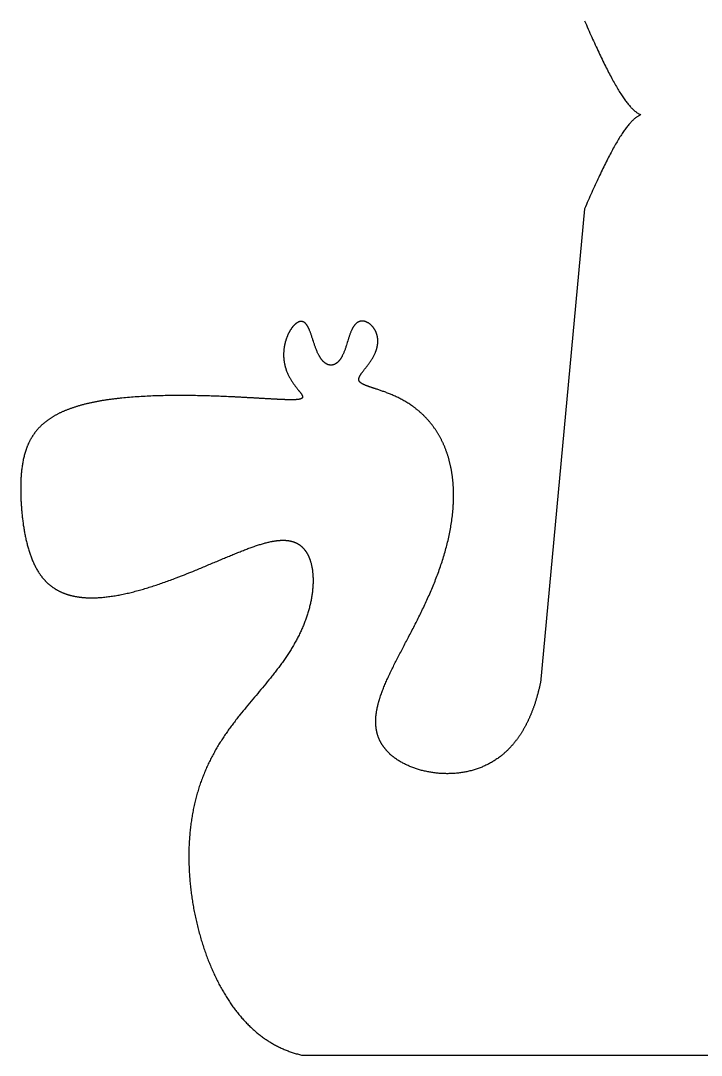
# Model space of a CAD drawing. Header units: millimetres. Extents: x 140 to 310, y 65 to 235.
# Drawn here: x 231.4 to 267.6, y 135.2 to 190.2 of the extents above; entities that cross this region are included whole.
import ezdxf

# ---------------------------------------------------------------- set-up
doc = ezdxf.new("R2010")
doc.units = ezdxf.units.MM
doc.header["$MEASUREMENT"] = 0
doc.layers.get('0').update_dxf_attribs({"lineweight": 0})

msp = doc.modelspace()

# ---------------------------------------------------------------- linework, layer by layer
at = {"color": 18, "lineweight": 25, "true_color": 0x000000}
for p, q in [((261.396, 180.215), (259.047, 155.024)), ((246.396, 135.215), (296.396, 135.215))]:
    msp.add_line(p, q, dxfattribs=at)
for points in [[(261.396, 190.215), (261.445, 190.103), (261.493, 189.992), (261.541, 189.881), (261.589, 189.772), (261.637, 189.663), (261.685, 189.556), (261.732, 189.45), (261.779, 189.344), (261.826, 189.24), (261.873, 189.137), (261.92, 189.034), (261.966, 188.933), (262.012, 188.833), (262.058, 188.734), (262.104, 188.636), (262.149, 188.539), (262.195, 188.443), (262.24, 188.348), (262.284, 188.255), (262.329, 188.162), (262.373, 188.071), (262.417, 187.981), (262.461, 187.892), (262.505, 187.804), (262.548, 187.718), (262.591, 187.633), (262.634, 187.549), (262.677, 187.466), (262.719, 187.385), (262.761, 187.305), (262.803, 187.226), (262.844, 187.149), (262.885, 187.073), (262.926, 186.998), (262.967, 186.925), (263.007, 186.853), (263.047, 186.783), (263.087, 186.714), (263.127, 186.647), (263.166, 186.581), (263.205, 186.517), (263.243, 186.454), (263.281, 186.393), (263.319, 186.333), (263.357, 186.275), (263.394, 186.219), (263.431, 186.164), (263.468, 186.11), (263.504, 186.059), (263.54, 186.008), (263.575, 185.96), (263.611, 185.912), (263.646, 185.867), (263.68, 185.823), (263.715, 185.78), (263.749, 185.739), (263.783, 185.7), (263.816, 185.662), (263.849, 185.626), (263.882, 185.591), (263.915, 185.557), (263.947, 185.525), (263.979, 185.495), (264.011, 185.466), (264.042, 185.438), (264.073, 185.412), (264.104, 185.387), (264.134, 185.364), (264.165, 185.342), (264.195, 185.321), (264.224, 185.302), (264.254, 185.284), (264.283, 185.268), (264.311, 185.252), (264.34, 185.239), (264.368, 185.226), (264.396, 185.215)], [(264.396, 185.215), (264.368, 185.204), (264.34, 185.192), (264.311, 185.178), (264.283, 185.163), (264.254, 185.147), (264.224, 185.129), (264.195, 185.11), (264.165, 185.089), (264.134, 185.067), (264.104, 185.044), (264.073, 185.019), (264.042, 184.993), (264.011, 184.965), (263.979, 184.936), (263.947, 184.905), (263.915, 184.874), (263.882, 184.84), (263.849, 184.805), (263.816, 184.769), (263.783, 184.731), (263.749, 184.691), (263.715, 184.65), (263.68, 184.608), (263.646, 184.564), (263.611, 184.518), (263.575, 184.471), (263.54, 184.422), (263.504, 184.372), (263.468, 184.32), (263.431, 184.267), (263.394, 184.212), (263.357, 184.155), (263.319, 184.097), (263.281, 184.038), (263.243, 183.977), (263.205, 183.914), (263.166, 183.85), (263.127, 183.784), (263.087, 183.716), (263.047, 183.648), (263.007, 183.577), (262.967, 183.506), (262.926, 183.433), (262.885, 183.358), (262.844, 183.282), (262.803, 183.205), (262.761, 183.126), (262.719, 183.046), (262.677, 182.965), (262.634, 182.882), (262.591, 182.798), (262.548, 182.713), (262.505, 182.627), (262.461, 182.539), (262.417, 182.45), (262.373, 182.36), (262.329, 182.269), (262.284, 182.176), (262.24, 182.083), (262.195, 181.988), (262.149, 181.892), (262.104, 181.795), (262.058, 181.697), (262.012, 181.598), (261.966, 181.498), (261.92, 181.396), (261.873, 181.294), (261.826, 181.191), (261.779, 181.086), (261.732, 180.981), (261.685, 180.875), (261.637, 180.767), (261.589, 180.659), (261.541, 180.55), (261.493, 180.439), (261.445, 180.328), (261.396, 180.215)], [(259.047, 155.024), (259.038, 154.983), (259.029, 154.942), (259.02, 154.901), (259.011, 154.861), (259.002, 154.821), (258.993, 154.781), (258.983, 154.741), (258.974, 154.701), (258.964, 154.661), (258.954, 154.622), (258.944, 154.583), (258.934, 154.544), (258.924, 154.505), (258.914, 154.466), (258.904, 154.428), (258.894, 154.389), (258.883, 154.351), (258.872, 154.313), (258.862, 154.276), (258.851, 154.238), (258.84, 154.201), (258.829, 154.163), (258.818, 154.126), (258.806, 154.089), (258.795, 154.053), (258.783, 154.016), (258.772, 153.98), (258.76, 153.943), (258.748, 153.907), (258.736, 153.872), (258.724, 153.836), (258.712, 153.8), (258.7, 153.765), (258.688, 153.73), (258.675, 153.695), (258.662, 153.66), (258.65, 153.626), (258.637, 153.591), (258.624, 153.557), (258.611, 153.523), (258.598, 153.489), (258.585, 153.455), (258.571, 153.422), (258.558, 153.388), (258.544, 153.355), (258.531, 153.322), (258.517, 153.289), (258.503, 153.257), (258.489, 153.224), (258.475, 153.192), (258.461, 153.16), (258.446, 153.128), (258.432, 153.096), (258.417, 153.064), (258.403, 153.033), (258.388, 153.002), (258.373, 152.971), (258.358, 152.94), (258.343, 152.909), (258.328, 152.878), (258.313, 152.848), (258.297, 152.818), (258.282, 152.788), (258.266, 152.758), (258.25, 152.728), (258.234, 152.699), (258.219, 152.669), (258.203, 152.64), (258.186, 152.611), (258.17, 152.583), (258.154, 152.554), (258.137, 152.525), (258.121, 152.497), (258.104, 152.469), (258.087, 152.441), (258.07, 152.413), (258.053, 152.386), (258.036, 152.359), (258.019, 152.331), (258.002, 152.304), (257.984, 152.277), (257.967, 152.251), (257.949, 152.224), (257.931, 152.198), (257.914, 152.172), (257.896, 152.146), (257.878, 152.12), (257.859, 152.094), (257.841, 152.069), (257.823, 152.044), (257.804, 152.019), (257.786, 151.994), (257.767, 151.969), (257.748, 151.944), (257.73, 151.92), (257.711, 151.896), (257.691, 151.872), (257.672, 151.848), (257.653, 151.824), (257.634, 151.8), (257.614, 151.777), (257.595, 151.754), (257.575, 151.731), (257.555, 151.708), (257.535, 151.685), (257.515, 151.663), (257.495, 151.641), (257.475, 151.619), (257.455, 151.597), (257.434, 151.575), (257.414, 151.553), (257.393, 151.532), (257.373, 151.511), (257.352, 151.489), (257.331, 151.469), (257.31, 151.448), (257.289, 151.427), (257.268, 151.407), (257.246, 151.387), (257.225, 151.367), (257.204, 151.347), (257.182, 151.327), (257.16, 151.308), (257.139, 151.288), (257.117, 151.269), (257.095, 151.25), (257.073, 151.231), (257.051, 151.213), (257.028, 151.194), (257.006, 151.176), (256.984, 151.158), (256.961, 151.14), (256.939, 151.122), (256.916, 151.104), (256.87, 151.07), (256.824, 151.035), (256.778, 151.002), (256.731, 150.969), (256.684, 150.938), (256.637, 150.906), (256.589, 150.876), (256.541, 150.846), (256.493, 150.817), (256.444, 150.788), (256.395, 150.76), (256.346, 150.733), (256.296, 150.706), (256.246, 150.681), (256.196, 150.655), (256.145, 150.631), (256.095, 150.607), (256.043, 150.584), (255.992, 150.562), (255.94, 150.54), (255.888, 150.519), (255.836, 150.498), (255.783, 150.478), (255.731, 150.459), (255.678, 150.441), (255.624, 150.423), (255.571, 150.406), (255.517, 150.389), (255.463, 150.374), (255.409, 150.359), (255.355, 150.344), (255.3, 150.33), (255.245, 150.317), (255.19, 150.304), (255.135, 150.293), (255.08, 150.281), (255.024, 150.271), (254.969, 150.261), (254.913, 150.251), (254.857, 150.243), (254.801, 150.235), (254.745, 150.227), (254.688, 150.22), (254.632, 150.214), (254.575, 150.209), (254.519, 150.204), (254.462, 150.2), (254.405, 150.196), (254.349, 150.193), (254.292, 150.191), (254.235, 150.189), (254.178, 150.188), (254.121, 150.187), (254.064, 150.187), (254.007, 150.188), (253.95, 150.189), (253.893, 150.191), (253.836, 150.193), (253.78, 150.196), (253.723, 150.2), (253.666, 150.204), (253.61, 150.209), (253.553, 150.214), (253.497, 150.22), (253.44, 150.227), (253.384, 150.234), (253.328, 150.242), (253.272, 150.25), (253.217, 150.259), (253.161, 150.268), (253.106, 150.278), (253.051, 150.289), (252.996, 150.3), (252.941, 150.312), (252.887, 150.324), (252.832, 150.337), (252.779, 150.35), (252.725, 150.364), (252.671, 150.378), (252.618, 150.393), (252.566, 150.408), (252.513, 150.424), (252.461, 150.441), (252.409, 150.458), (252.358, 150.475), (252.307, 150.493), (252.256, 150.512), (252.206, 150.531), (252.156, 150.551), (252.107, 150.571), (252.058, 150.591), (252.01, 150.613), (251.962, 150.634), (251.914, 150.656), (251.867, 150.679), (251.82, 150.702), (251.774, 150.725), (251.729, 150.749), (251.684, 150.774), (251.639, 150.799), (251.595, 150.824), (251.552, 150.85), (251.509, 150.877), (251.467, 150.904), (251.425, 150.931), (251.384, 150.959), (251.344, 150.987), (251.304, 151.016), (251.284, 151.03), (251.265, 151.045), (251.246, 151.06), (251.226, 151.075), (251.207, 151.089), (251.189, 151.105), (251.17, 151.12), (251.151, 151.135), (251.133, 151.15), (251.115, 151.166), (251.097, 151.182), (251.079, 151.197), (251.062, 151.213), (251.044, 151.229), (251.027, 151.245), (251.01, 151.261), (250.993, 151.278), (250.976, 151.294), (250.959, 151.311), (250.943, 151.327), (250.927, 151.344), (250.911, 151.361), (250.895, 151.378), (250.879, 151.395), (250.864, 151.412), (250.849, 151.429), (250.834, 151.446), (250.819, 151.464), (250.804, 151.481), (250.789, 151.499), (250.775, 151.517), (250.761, 151.535), (250.747, 151.553), (250.733, 151.571), (250.72, 151.589), (250.706, 151.607), (250.693, 151.626), (250.68, 151.644), (250.668, 151.663), (250.655, 151.681), (250.643, 151.7), (250.63, 151.719), (250.619, 151.738), (250.607, 151.757), (250.595, 151.776), (250.584, 151.796), (250.573, 151.815), (250.562, 151.834), (250.551, 151.854), (250.541, 151.874), (250.53, 151.893), (250.52, 151.913), (250.51, 151.933), (250.501, 151.953), (250.491, 151.974), (250.482, 151.994), (250.473, 152.014), (250.464, 152.035), (250.455, 152.055), (250.447, 152.076), (250.439, 152.097), (250.431, 152.117), (250.423, 152.138), (250.415, 152.159), (250.408, 152.181), (250.401, 152.202), (250.394, 152.223), (250.387, 152.245), (250.38, 152.266), (250.374, 152.288), (250.368, 152.31), (250.362, 152.331), (250.356, 152.353), (250.351, 152.375), (250.346, 152.397), (250.341, 152.42), (250.336, 152.442), (250.331, 152.464), (250.327, 152.487), (250.323, 152.509), (250.319, 152.532), (250.315, 152.555), (250.312, 152.578), (250.308, 152.6), (250.305, 152.623), (250.302, 152.647), (250.3, 152.67), (250.297, 152.693), (250.295, 152.717), (250.293, 152.74), (250.291, 152.764), (250.29, 152.787), (250.288, 152.811), (250.287, 152.835), (250.286, 152.859), (250.285, 152.883), (250.285, 152.907), (250.284, 152.931), (250.284, 152.956), (250.284, 152.98), (250.285, 153.005), (250.285, 153.029), (250.286, 153.054), (250.287, 153.079), (250.288, 153.104), (250.289, 153.129), (250.291, 153.154), (250.293, 153.179), (250.295, 153.204), (250.297, 153.23), (250.299, 153.255), (250.302, 153.281), (250.305, 153.306), (250.308, 153.332), (250.311, 153.358), (250.314, 153.384), (250.318, 153.41), (250.322, 153.436), (250.326, 153.462), (250.33, 153.488), (250.334, 153.515), (250.339, 153.541), (250.344, 153.568), (250.349, 153.594), (250.354, 153.621), (250.359, 153.648), (250.365, 153.675), (250.37, 153.702), (250.376, 153.729), (250.383, 153.756), (250.389, 153.783), (250.395, 153.811), (250.402, 153.838), (250.409, 153.866), (250.416, 153.893), (250.423, 153.921), (250.431, 153.949), (250.439, 153.977), (250.446, 154.005), (250.454, 154.033), (250.463, 154.061), (250.471, 154.089), (250.48, 154.118), (250.488, 154.146), (250.497, 154.175), (250.506, 154.204), (250.515, 154.232), (250.525, 154.261), (250.544, 154.319), (250.564, 154.377), (250.585, 154.436), (250.606, 154.495), (250.628, 154.555), (250.651, 154.614), (250.674, 154.674), (250.698, 154.735), (250.723, 154.796), (250.748, 154.857), (250.774, 154.919), (250.8, 154.981), (250.827, 155.043), (250.854, 155.106), (250.882, 155.169), (250.911, 155.232), (250.94, 155.296), (250.97, 155.36), (251, 155.425), (251.03, 155.49), (251.061, 155.555), (251.093, 155.62), (251.125, 155.686), (251.157, 155.753), (251.19, 155.819), (251.223, 155.887), (251.257, 155.954), (251.291, 156.022), (251.325, 156.09), (251.36, 156.158), (251.395, 156.227), (251.431, 156.296), (251.467, 156.366), (251.503, 156.436), (251.539, 156.506), (251.576, 156.577), (251.613, 156.648), (251.65, 156.719), (251.688, 156.791), (251.725, 156.863), (251.763, 156.935), (251.801, 157.008), (251.84, 157.081), (251.878, 157.154), (251.917, 157.228), (251.956, 157.302), (251.995, 157.376), (252.034, 157.451), (252.073, 157.526), (252.112, 157.601), (252.152, 157.677), (252.191, 157.753), (252.23, 157.829), (252.27, 157.906), (252.31, 157.983), (252.349, 158.06), (252.389, 158.138), (252.428, 158.216), (252.468, 158.294), (252.507, 158.373), (252.547, 158.451), (252.586, 158.53), (252.625, 158.61), (252.664, 158.69), (252.703, 158.77), (252.742, 158.85), (252.781, 158.93), (252.82, 159.011), (252.858, 159.092), (252.896, 159.174), (252.934, 159.255), (252.972, 159.337), (253.01, 159.419), (253.047, 159.502), (253.084, 159.584), (253.121, 159.667), (253.158, 159.75), (253.194, 159.834), (253.23, 159.917), (253.266, 160.001), (253.301, 160.085), (253.336, 160.169), (253.371, 160.254), (253.405, 160.338), (253.439, 160.423), (253.473, 160.508), (253.506, 160.593), (253.538, 160.679), (253.571, 160.764), (253.603, 160.85), (253.634, 160.936), (253.665, 161.022), (253.696, 161.108), (253.726, 161.194), (253.755, 161.281), (253.784, 161.367), (253.813, 161.454), (253.841, 161.54), (253.868, 161.627), (253.895, 161.714), (253.921, 161.801), (253.947, 161.888), (253.972, 161.975), (253.997, 162.062), (254.021, 162.15), (254.044, 162.237), (254.067, 162.324), (254.089, 162.411), (254.111, 162.499), (254.131, 162.586), (254.152, 162.673), (254.171, 162.76), (254.19, 162.848), (254.208, 162.935), (254.226, 163.022), (254.243, 163.109), (254.259, 163.196), (254.275, 163.283), (254.289, 163.37), (254.303, 163.456), (254.317, 163.543), (254.329, 163.63), (254.341, 163.716), (254.352, 163.802), (254.363, 163.888), (254.372, 163.974), (254.377, 164.017), (254.381, 164.06), (254.385, 164.102), (254.389, 164.145), (254.393, 164.188), (254.397, 164.23), (254.4, 164.273), (254.403, 164.316), (254.406, 164.358), (254.409, 164.4), (254.412, 164.443), (254.414, 164.485), (254.416, 164.527), (254.418, 164.569), (254.42, 164.612), (254.422, 164.654), (254.423, 164.696), (254.424, 164.737), (254.426, 164.779), (254.426, 164.821), (254.427, 164.863), (254.427, 164.904), (254.428, 164.946), (254.428, 164.987), (254.427, 165.029), (254.427, 165.07), (254.427, 165.111), (254.426, 165.152), (254.425, 165.194), (254.424, 165.235), (254.422, 165.275), (254.421, 165.316), (254.419, 165.357), (254.417, 165.398), (254.415, 165.438), (254.412, 165.479), (254.41, 165.519), (254.407, 165.559), (254.404, 165.599), (254.401, 165.639), (254.397, 165.679), (254.394, 165.719), (254.39, 165.759), (254.386, 165.799), (254.381, 165.838), (254.377, 165.878), (254.372, 165.917), (254.367, 165.956), (254.362, 165.995), (254.357, 166.035), (254.352, 166.073), (254.346, 166.112), (254.34, 166.151), (254.334, 166.189), (254.328, 166.228), (254.321, 166.266), (254.315, 166.304), (254.308, 166.343), (254.301, 166.381), (254.293, 166.418), (254.286, 166.456), (254.278, 166.494), (254.27, 166.531), (254.262, 166.569), (254.254, 166.606), (254.245, 166.643), (254.236, 166.68), (254.227, 166.717), (254.218, 166.753), (254.209, 166.79), (254.199, 166.826), (254.19, 166.863), (254.18, 166.899), (254.17, 166.935), (254.159, 166.971), (254.149, 167.006), (254.138, 167.042), (254.127, 167.077), (254.116, 167.113), (254.105, 167.148), (254.093, 167.183), (254.081, 167.218), (254.07, 167.252), (254.057, 167.287), (254.045, 167.321), (254.033, 167.355), (254.02, 167.389), (254.007, 167.423), (253.994, 167.457), (253.981, 167.491), (253.967, 167.524), (253.954, 167.558), (253.94, 167.591), (253.926, 167.624), (253.912, 167.657), (253.897, 167.689), (253.883, 167.722), (253.868, 167.754), (253.853, 167.786), (253.838, 167.818), (253.823, 167.85), (253.807, 167.882), (253.791, 167.913), (253.776, 167.945), (253.76, 167.976), (253.743, 168.007), (253.727, 168.037), (253.71, 168.068), (253.694, 168.099), (253.677, 168.129), (253.66, 168.159), (253.642, 168.189), (253.625, 168.219), (253.607, 168.248), (253.59, 168.278), (253.572, 168.307), (253.554, 168.336), (253.535, 168.365), (253.517, 168.394), (253.498, 168.422), (253.48, 168.451), (253.461, 168.479), (253.442, 168.507), (253.422, 168.535), (253.403, 168.562), (253.384, 168.59), (253.364, 168.617), (253.344, 168.644), (253.324, 168.671), (253.304, 168.697), (253.284, 168.724), (253.263, 168.75), (253.243, 168.776), (253.222, 168.802), (253.201, 168.828), (253.18, 168.854), (253.159, 168.879), (253.138, 168.904), (253.116, 168.929), (253.095, 168.954), (253.073, 168.979), (253.051, 169.003), (253.029, 169.027), (253.007, 169.052), (252.985, 169.075), (252.963, 169.099), (252.94, 169.123), (252.918, 169.146), (252.895, 169.169), (252.872, 169.192), (252.849, 169.215), (252.826, 169.237), (252.803, 169.26), (252.78, 169.282), (252.756, 169.304), (252.733, 169.325), (252.709, 169.347), (252.686, 169.368), (252.662, 169.39), (252.638, 169.411), (252.614, 169.432), (252.59, 169.452), (252.566, 169.473), (252.542, 169.493), (252.517, 169.513), (252.493, 169.533), (252.468, 169.553), (252.444, 169.572), (252.419, 169.591), (252.394, 169.61), (252.37, 169.629), (252.345, 169.648), (252.32, 169.667), (252.295, 169.685), (252.27, 169.703), (252.244, 169.721), (252.194, 169.757), (252.143, 169.792), (252.092, 169.826), (252.041, 169.859), (251.99, 169.891), (251.938, 169.923), (251.887, 169.954), (251.835, 169.985), (251.783, 170.014), (251.732, 170.043), (251.68, 170.072), (251.628, 170.099), (251.576, 170.126), (251.524, 170.153), (251.472, 170.179), (251.421, 170.204), (251.369, 170.228), (251.318, 170.252), (251.266, 170.275), (251.215, 170.298), (251.164, 170.32), (251.113, 170.341), (251.063, 170.362), (251.013, 170.383), (250.963, 170.403), (250.913, 170.422), (250.864, 170.441), (250.815, 170.459), (250.767, 170.477), (250.719, 170.495), (250.672, 170.512), (250.625, 170.528), (250.578, 170.545), (250.532, 170.56), (250.487, 170.576), (250.442, 170.591), (250.398, 170.606), (250.355, 170.62), (250.312, 170.634), (250.27, 170.648), (250.249, 170.655), (250.228, 170.661), (250.208, 170.668), (250.188, 170.675), (250.168, 170.681), (250.148, 170.688), (250.128, 170.694), (250.109, 170.7), (250.09, 170.707), (250.071, 170.713), (250.052, 170.719), (250.033, 170.725), (250.015, 170.731), (249.997, 170.738), (249.979, 170.744), (249.961, 170.75), (249.944, 170.756), (249.927, 170.762), (249.91, 170.767), (249.893, 170.773), (249.877, 170.779), (249.86, 170.785), (249.844, 170.791), (249.828, 170.797), (249.813, 170.803), (249.798, 170.808), (249.783, 170.814), (249.768, 170.82), (249.753, 170.826), (249.739, 170.831), (249.725, 170.837), (249.711, 170.843), (249.698, 170.849), (249.685, 170.854), (249.672, 170.86), (249.659, 170.866), (249.647, 170.872), (249.635, 170.877), (249.623, 170.883), (249.611, 170.889), (249.6, 170.895), (249.589, 170.901), (249.578, 170.907), (249.568, 170.913), (249.558, 170.918), (249.548, 170.924), (249.539, 170.93), (249.529, 170.936), (249.52, 170.942), (249.512, 170.949), (249.503, 170.955), (249.495, 170.961), (249.487, 170.967), (249.48, 170.973), (249.473, 170.98), (249.466, 170.986), (249.459, 170.992), (249.453, 170.999), (249.447, 171.005), (249.441, 171.012), (249.435, 171.018), (249.43, 171.025), (249.425, 171.032), (249.421, 171.039), (249.417, 171.045), (249.413, 171.052), (249.409, 171.059), (249.406, 171.066), (249.402, 171.074), (249.4, 171.081), (249.397, 171.088), (249.395, 171.095), (249.393, 171.103), (249.391, 171.11), (249.39, 171.118), (249.389, 171.126), (249.388, 171.133), (249.388, 171.141), (249.388, 171.149), (249.388, 171.157), (249.388, 171.165), (249.389, 171.173), (249.39, 171.181), (249.391, 171.19), (249.392, 171.198), (249.394, 171.207), (249.396, 171.215), (249.398, 171.224), (249.401, 171.233), (249.404, 171.242), (249.407, 171.251), (249.41, 171.26), (249.414, 171.269), (249.418, 171.278), (249.422, 171.288), (249.426, 171.297), (249.431, 171.307), (249.436, 171.317), (249.441, 171.326), (249.446, 171.336), (249.451, 171.346), (249.457, 171.357), (249.463, 171.367), (249.469, 171.377), (249.476, 171.388), (249.482, 171.398), (249.489, 171.409), (249.496, 171.42), (249.503, 171.431), (249.511, 171.442), (249.518, 171.453), (249.526, 171.464), (249.534, 171.475), (249.542, 171.487), (249.551, 171.498), (249.559, 171.51), (249.576, 171.534), (249.594, 171.558), (249.613, 171.582), (249.632, 171.607), (249.652, 171.633), (249.672, 171.659), (249.692, 171.685), (249.713, 171.712), (249.735, 171.739), (249.756, 171.766), (249.778, 171.794), (249.8, 171.823), (249.822, 171.852), (249.844, 171.881), (249.866, 171.911), (249.889, 171.941), (249.911, 171.971), (249.934, 172.002), (249.956, 172.034), (249.978, 172.065), (250, 172.097), (250.022, 172.13), (250.043, 172.162), (250.064, 172.195), (250.085, 172.229), (250.105, 172.262), (250.125, 172.296), (250.145, 172.33), (250.164, 172.365), (250.183, 172.4), (250.201, 172.435), (250.218, 172.47), (250.235, 172.505), (250.251, 172.541), (250.266, 172.577), (250.281, 172.613), (250.288, 172.631), (250.295, 172.649), (250.302, 172.667), (250.308, 172.685), (250.314, 172.703), (250.32, 172.722), (250.326, 172.74), (250.332, 172.758), (250.337, 172.776), (250.342, 172.795), (250.347, 172.813), (250.352, 172.831), (250.356, 172.85), (250.361, 172.868), (250.365, 172.886), (250.369, 172.905), (250.372, 172.923), (250.376, 172.941), (250.379, 172.96), (250.381, 172.978), (250.384, 172.996), (250.386, 173.015), (250.389, 173.033), (250.39, 173.051), (250.392, 173.07), (250.393, 173.088), (250.395, 173.106), (250.396, 173.124), (250.396, 173.142), (250.397, 173.16), (250.397, 173.178), (250.397, 173.197), (250.396, 173.214), (250.396, 173.232), (250.395, 173.25), (250.394, 173.268), (250.392, 173.286), (250.391, 173.304), (250.389, 173.321), (250.387, 173.339), (250.384, 173.356), (250.382, 173.374), (250.379, 173.391), (250.376, 173.408), (250.372, 173.426), (250.369, 173.443), (250.365, 173.46), (250.361, 173.477), (250.357, 173.494), (250.352, 173.51), (250.347, 173.527), (250.342, 173.543), (250.337, 173.56), (250.332, 173.576), (250.326, 173.592), (250.32, 173.608), (250.314, 173.624), (250.308, 173.64), (250.301, 173.656), (250.294, 173.671), (250.288, 173.687), (250.28, 173.702), (250.273, 173.717), (250.265, 173.732), (250.258, 173.747), (250.25, 173.762), (250.242, 173.776), (250.233, 173.79), (250.225, 173.805), (250.216, 173.819), (250.207, 173.833), (250.198, 173.846), (250.189, 173.86), (250.18, 173.873), (250.17, 173.886), (250.16, 173.899), (250.15, 173.912), (250.141, 173.925), (250.13, 173.937), (250.12, 173.949), (250.11, 173.961), (250.099, 173.973), (250.089, 173.984), (250.078, 173.996), (250.067, 174.007), (250.056, 174.018), (250.045, 174.028), (250.033, 174.039), (250.022, 174.049), (250.011, 174.059), (249.999, 174.069), (249.988, 174.079), (249.976, 174.088), (249.964, 174.097), (249.952, 174.106), (249.94, 174.114), (249.928, 174.123), (249.916, 174.131), (249.904, 174.139), (249.892, 174.146), (249.88, 174.154), (249.868, 174.161), (249.855, 174.167), (249.843, 174.174), (249.831, 174.18), (249.818, 174.186), (249.806, 174.192), (249.793, 174.197), (249.781, 174.203), (249.768, 174.207), (249.756, 174.212), (249.744, 174.216), (249.731, 174.22), (249.719, 174.224), (249.706, 174.228), (249.694, 174.231), (249.681, 174.234), (249.669, 174.237), (249.656, 174.239), (249.644, 174.241), (249.632, 174.243), (249.62, 174.244), (249.607, 174.245), (249.595, 174.246), (249.583, 174.247), (249.571, 174.247), (249.559, 174.247), (249.547, 174.247), (249.535, 174.246), (249.523, 174.245), (249.511, 174.244), (249.499, 174.242), (249.488, 174.241), (249.476, 174.239), (249.464, 174.236), (249.453, 174.233), (249.441, 174.23), (249.43, 174.227), (249.419, 174.224), (249.408, 174.22), (249.397, 174.215), (249.386, 174.211), (249.375, 174.206), (249.364, 174.201), (249.353, 174.196), (249.342, 174.19), (249.332, 174.184), (249.321, 174.178), (249.311, 174.171), (249.301, 174.165), (249.29, 174.158), (249.28, 174.15), (249.27, 174.143), (249.26, 174.135), (249.251, 174.126), (249.241, 174.118), (249.231, 174.109), (249.222, 174.1), (249.212, 174.091), (249.203, 174.081), (249.194, 174.072), (249.185, 174.062), (249.176, 174.051), (249.167, 174.041), (249.158, 174.03), (249.149, 174.019), (249.141, 174.007), (249.132, 173.996), (249.124, 173.984), (249.115, 173.972), (249.107, 173.96), (249.099, 173.947), (249.091, 173.934), (249.083, 173.921), (249.075, 173.908), (249.067, 173.895), (249.059, 173.881), (249.052, 173.867), (249.044, 173.853), (249.037, 173.839), (249.029, 173.825), (249.022, 173.81), (249.015, 173.795), (249.008, 173.78), (248.993, 173.749), (248.98, 173.718), (248.966, 173.686), (248.953, 173.654), (248.94, 173.62), (248.927, 173.587), (248.914, 173.552), (248.902, 173.517), (248.89, 173.482), (248.878, 173.446), (248.866, 173.41), (248.854, 173.374), (248.842, 173.337), (248.831, 173.3), (248.819, 173.263), (248.796, 173.188), (248.773, 173.112), (248.749, 173.037), (248.725, 172.961), (248.713, 172.924), (248.701, 172.886), (248.689, 172.849), (248.676, 172.812), (248.664, 172.775), (248.651, 172.739), (248.638, 172.703), (248.624, 172.667), (248.611, 172.632), (248.597, 172.597), (248.583, 172.563), (248.568, 172.529), (248.553, 172.496), (248.538, 172.464), (248.523, 172.432), (248.507, 172.401), (248.499, 172.385), (248.491, 172.37), (248.483, 172.355), (248.475, 172.34), (248.466, 172.326), (248.458, 172.311), (248.45, 172.297), (248.441, 172.283), (248.432, 172.269), (248.424, 172.256), (248.415, 172.242), (248.406, 172.229), (248.397, 172.216), (248.388, 172.204), (248.379, 172.191), (248.369, 172.179), (248.36, 172.167), (248.351, 172.155), (248.341, 172.144), (248.332, 172.132), (248.322, 172.121), (248.312, 172.11), (248.302, 172.1), (248.292, 172.09), (248.282, 172.079), (248.272, 172.07), (248.262, 172.06), (248.252, 172.051), (248.242, 172.042), (248.231, 172.033), (248.221, 172.025), (248.21, 172.017), (248.2, 172.009), (248.189, 172.001), (248.178, 171.994), (248.168, 171.987), (248.157, 171.98), (248.146, 171.973), (248.135, 171.967), (248.124, 171.961), (248.113, 171.955), (248.102, 171.95), (248.091, 171.945), (248.079, 171.94), (248.068, 171.936), (248.057, 171.932), (248.046, 171.928), (248.034, 171.924), (248.023, 171.921), (248.011, 171.918), (248, 171.915), (247.988, 171.913), (247.977, 171.911), (247.965, 171.909), (247.954, 171.908), (247.942, 171.906), (247.93, 171.906), (247.919, 171.905), (247.907, 171.905), (247.895, 171.905), (247.884, 171.905), (247.872, 171.906), (247.86, 171.907), (247.849, 171.908), (247.837, 171.91), (247.825, 171.912), (247.814, 171.914), (247.802, 171.916), (247.79, 171.919), (247.779, 171.922), (247.767, 171.926), (247.756, 171.929), (247.744, 171.933), (247.732, 171.938), (247.721, 171.942), (247.709, 171.947), (247.698, 171.952), (247.687, 171.958), (247.675, 171.964), (247.664, 171.97), (247.653, 171.976), (247.641, 171.983), (247.63, 171.99), (247.619, 171.997), (247.608, 172.005), (247.597, 172.013), (247.586, 172.021), (247.575, 172.029), (247.564, 172.038), (247.553, 172.047), (247.542, 172.056), (247.531, 172.066), (247.521, 172.075), (247.51, 172.085), (247.499, 172.096), (247.489, 172.106), (247.479, 172.117), (247.468, 172.128), (247.458, 172.14), (247.448, 172.151), (247.438, 172.163), (247.428, 172.175), (247.418, 172.188), (247.408, 172.2), (247.398, 172.213), (247.388, 172.226), (247.378, 172.24), (247.369, 172.253), (247.359, 172.267), (247.35, 172.281), (247.341, 172.295), (247.331, 172.31), (247.322, 172.324), (247.313, 172.339), (247.304, 172.354), (247.295, 172.369), (247.286, 172.385), (247.277, 172.401), (247.269, 172.416), (247.26, 172.432), (247.243, 172.465), (247.226, 172.498), (247.21, 172.532), (247.194, 172.567), (247.178, 172.602), (247.162, 172.637), (247.147, 172.673), (247.132, 172.71), (247.117, 172.747), (247.103, 172.784), (247.088, 172.822), (247.074, 172.86), (247.06, 172.898), (247.047, 172.937), (247.033, 172.975), (247.02, 173.014), (246.994, 173.092), (246.969, 173.17), (246.944, 173.247), (246.931, 173.285), (246.919, 173.323), (246.907, 173.361), (246.894, 173.399), (246.882, 173.436), (246.87, 173.473), (246.857, 173.509), (246.845, 173.545), (246.833, 173.581), (246.82, 173.616), (246.807, 173.65), (246.795, 173.683), (246.782, 173.716), (246.769, 173.748), (246.763, 173.764), (246.756, 173.78), (246.749, 173.795), (246.743, 173.81), (246.736, 173.825), (246.729, 173.84), (246.722, 173.855), (246.716, 173.869), (246.709, 173.883), (246.702, 173.897), (246.695, 173.911), (246.688, 173.924), (246.681, 173.937), (246.673, 173.95), (246.666, 173.963), (246.659, 173.975), (246.652, 173.987), (246.644, 173.999), (246.637, 174.011), (246.629, 174.022), (246.622, 174.033), (246.614, 174.044), (246.606, 174.055), (246.598, 174.065), (246.59, 174.075), (246.582, 174.084), (246.574, 174.094), (246.566, 174.103), (246.558, 174.112), (246.55, 174.12), (246.542, 174.128), (246.533, 174.136), (246.525, 174.143), (246.516, 174.151), (246.508, 174.158), (246.499, 174.164), (246.49, 174.17), (246.481, 174.176), (246.472, 174.182), (246.463, 174.187), (246.454, 174.192), (246.445, 174.197), (246.436, 174.201), (246.427, 174.205), (246.417, 174.209), (246.408, 174.212), (246.398, 174.215), (246.389, 174.217), (246.379, 174.22), (246.369, 174.222), (246.36, 174.223), (246.35, 174.224), (246.34, 174.225), (246.33, 174.226), (246.32, 174.226), (246.31, 174.226), (246.3, 174.226), (246.289, 174.225), (246.279, 174.224), (246.269, 174.222), (246.258, 174.22), (246.248, 174.218), (246.237, 174.216), (246.227, 174.213), (246.216, 174.21), (246.206, 174.206), (246.195, 174.202), (246.184, 174.198), (246.173, 174.193), (246.163, 174.189), (246.152, 174.183), (246.141, 174.178), (246.13, 174.172), (246.119, 174.166), (246.108, 174.159), (246.097, 174.152), (246.086, 174.145), (246.075, 174.138), (246.064, 174.13), (246.053, 174.122), (246.042, 174.113), (246.031, 174.104), (246.02, 174.095), (246.009, 174.086), (245.998, 174.076), (245.987, 174.066), (245.976, 174.056), (245.965, 174.045), (245.954, 174.034), (245.943, 174.023), (245.932, 174.012), (245.921, 174), (245.91, 173.988), (245.899, 173.975), (245.888, 173.963), (245.877, 173.95), (245.866, 173.936), (245.855, 173.923), (245.845, 173.909), (245.834, 173.895), (245.823, 173.881), (245.813, 173.866), (245.802, 173.851), (245.792, 173.836), (245.781, 173.821), (245.771, 173.805), (245.761, 173.79), (245.75, 173.774), (245.74, 173.757), (245.73, 173.741), (245.72, 173.724), (245.71, 173.707), (245.701, 173.69), (245.691, 173.672), (245.681, 173.655), (245.672, 173.637), (245.663, 173.619), (245.653, 173.601), (245.644, 173.582), (245.635, 173.564), (245.626, 173.545), (245.617, 173.526), (245.609, 173.507), (245.6, 173.487), (245.592, 173.468), (245.583, 173.448), (245.575, 173.428), (245.567, 173.408), (245.559, 173.388), (245.551, 173.367), (245.544, 173.347), (245.536, 173.326), (245.529, 173.306), (245.522, 173.285), (245.515, 173.264), (245.508, 173.242), (245.501, 173.221), (245.495, 173.2), (245.488, 173.178), (245.482, 173.156), (245.476, 173.135), (245.47, 173.113), (245.464, 173.091), (245.459, 173.069), (245.454, 173.047), (245.448, 173.024), (245.443, 173.002), (245.439, 172.98), (245.434, 172.957), (245.43, 172.935), (245.426, 172.912), (245.422, 172.889), (245.418, 172.867), (245.414, 172.844), (245.411, 172.821), (245.407, 172.798), (245.404, 172.775), (245.402, 172.752), (245.399, 172.729), (245.397, 172.706), (245.394, 172.683), (245.392, 172.66), (245.391, 172.637), (245.389, 172.614), (245.388, 172.59), (245.387, 172.567), (245.386, 172.544), (245.385, 172.521), (245.385, 172.498), (245.384, 172.475), (245.384, 172.452), (245.384, 172.428), (245.385, 172.405), (245.385, 172.382), (245.386, 172.359), (245.387, 172.336), (245.388, 172.313), (245.39, 172.29), (245.392, 172.267), (245.393, 172.244), (245.396, 172.221), (245.398, 172.199), (245.4, 172.176), (245.403, 172.153), (245.406, 172.131), (245.409, 172.108), (245.413, 172.085), (245.416, 172.063), (245.42, 172.041), (245.424, 172.018), (245.428, 171.996), (245.433, 171.974), (245.437, 171.952), (245.442, 171.93), (245.447, 171.908), (245.452, 171.886), (245.458, 171.864), (245.463, 171.843), (245.469, 171.821), (245.475, 171.799), (245.481, 171.778), (245.488, 171.757), (245.494, 171.736), (245.501, 171.714), (245.508, 171.693), (245.515, 171.673), (245.522, 171.652), (245.529, 171.631), (245.544, 171.59), (245.56, 171.55), (245.577, 171.509), (245.594, 171.47), (245.611, 171.431), (245.629, 171.392), (245.648, 171.354), (245.667, 171.316), (245.686, 171.279), (245.706, 171.243), (245.726, 171.207), (245.747, 171.172), (245.767, 171.137), (245.788, 171.102), (245.81, 171.069), (245.831, 171.036), (245.852, 171.003), (245.874, 170.971), (245.896, 170.94), (245.918, 170.909), (245.939, 170.879), (245.961, 170.849), (245.982, 170.82), (246.004, 170.792), (246.025, 170.764), (246.046, 170.737), (246.067, 170.71), (246.088, 170.684), (246.108, 170.659), (246.128, 170.634), (246.147, 170.61), (246.166, 170.587), (246.185, 170.564), (246.194, 170.552), (246.203, 170.541), (246.211, 170.53), (246.22, 170.519), (246.229, 170.509), (246.237, 170.498), (246.245, 170.488), (246.253, 170.478), (246.261, 170.467), (246.269, 170.457), (246.276, 170.448), (246.283, 170.438), (246.29, 170.428), (246.297, 170.419), (246.304, 170.41), (246.311, 170.401), (246.317, 170.392), (246.323, 170.383), (246.329, 170.374), (246.335, 170.366), (246.34, 170.357), (246.345, 170.349), (246.35, 170.341), (246.355, 170.333), (246.36, 170.325), (246.364, 170.317), (246.368, 170.31), (246.372, 170.302), (246.375, 170.295), (246.379, 170.288), (246.382, 170.281), (246.384, 170.274), (246.387, 170.267), (246.389, 170.26), (246.391, 170.254), (246.392, 170.247), (246.394, 170.241), (246.395, 170.235), (246.396, 170.229), (246.396, 170.223), (246.396, 170.217), (246.396, 170.211), (246.396, 170.206), (246.395, 170.201), (246.394, 170.195), (246.392, 170.19), (246.391, 170.185), (246.389, 170.18), (246.386, 170.175), (246.384, 170.17), (246.381, 170.166), (246.378, 170.161), (246.374, 170.157), (246.37, 170.153), (246.366, 170.149), (246.361, 170.144), (246.356, 170.141), (246.351, 170.137), (246.345, 170.133), (246.339, 170.129), (246.333, 170.126), (246.326, 170.123), (246.319, 170.119), (246.311, 170.116), (246.304, 170.113), (246.296, 170.11), (246.287, 170.107), (246.278, 170.104), (246.269, 170.102), (246.259, 170.099), (246.25, 170.097), (246.239, 170.094), (246.229, 170.092), (246.218, 170.09), (246.206, 170.088), (246.194, 170.086), (246.182, 170.084), (246.17, 170.082), (246.157, 170.08), (246.144, 170.078), (246.13, 170.077), (246.116, 170.075), (246.101, 170.074), (246.087, 170.073), (246.072, 170.071), (246.056, 170.07), (246.04, 170.069), (246.024, 170.068), (246.007, 170.067), (245.99, 170.067), (245.973, 170.066), (245.955, 170.065), (245.937, 170.065), (245.918, 170.064), (245.899, 170.064), (245.88, 170.063), (245.86, 170.063), (245.84, 170.063), (245.82, 170.063), (245.799, 170.063), (245.778, 170.063), (245.757, 170.063), (245.735, 170.063), (245.712, 170.063), (245.69, 170.064), (245.667, 170.064), (245.643, 170.064), (245.619, 170.065), (245.595, 170.065), (245.571, 170.066), (245.546, 170.067), (245.52, 170.067), (245.495, 170.068), (245.469, 170.069), (245.442, 170.07), (245.416, 170.071), (245.389, 170.072), (245.361, 170.073), (245.333, 170.074), (245.305, 170.075), (245.277, 170.076), (245.248, 170.077), (245.218, 170.079), (245.189, 170.08), (245.159, 170.081), (245.128, 170.083), (245.098, 170.084), (245.067, 170.086), (245.035, 170.087), (245.004, 170.089), (244.972, 170.091), (244.939, 170.092), (244.906, 170.094), (244.873, 170.096), (244.84, 170.098), (244.806, 170.099), (244.772, 170.101), (244.738, 170.103), (244.703, 170.105), (244.668, 170.107), (244.632, 170.109), (244.596, 170.111), (244.56, 170.113), (244.524, 170.115), (244.487, 170.117), (244.45, 170.119), (244.413, 170.122), (244.375, 170.124), (244.337, 170.126), (244.299, 170.128), (244.26, 170.13), (244.221, 170.133), (244.182, 170.135), (244.143, 170.137), (244.103, 170.139), (244.063, 170.142), (244.023, 170.144), (243.982, 170.146), (243.941, 170.149), (243.9, 170.151), (243.858, 170.154), (243.816, 170.156), (243.774, 170.158), (243.732, 170.161), (243.689, 170.163), (243.647, 170.166), (243.603, 170.168), (243.56, 170.17), (243.516, 170.173), (243.472, 170.175), (243.428, 170.178), (243.384, 170.18), (243.339, 170.183), (243.294, 170.185), (243.249, 170.187), (243.204, 170.19), (243.158, 170.192), (243.112, 170.195), (243.066, 170.197), (243.02, 170.199), (242.973, 170.202), (242.926, 170.204), (242.879, 170.206), (242.832, 170.209), (242.785, 170.211), (242.737, 170.213), (242.689, 170.216), (242.641, 170.218), (242.593, 170.22), (242.545, 170.222), (242.447, 170.227), (242.349, 170.231), (242.25, 170.235), (242.15, 170.24), (242.05, 170.244), (241.949, 170.247), (241.848, 170.251), (241.745, 170.255), (241.643, 170.258), (241.539, 170.262), (241.436, 170.265), (241.331, 170.268), (241.227, 170.271), (241.122, 170.274), (241.016, 170.276), (240.91, 170.279), (240.804, 170.281), (240.697, 170.283), (240.59, 170.284), (240.483, 170.286), (240.376, 170.287), (240.268, 170.288), (240.161, 170.289), (240.053, 170.29), (239.945, 170.29), (239.837, 170.29), (239.729, 170.29), (239.62, 170.29), (239.512, 170.289), (239.404, 170.288), (239.296, 170.287), (239.188, 170.285), (239.08, 170.283), (238.972, 170.281), (238.864, 170.278), (238.757, 170.276), (238.649, 170.272), (238.542, 170.269), (238.435, 170.265), (238.329, 170.261), (238.223, 170.256), (238.117, 170.252), (238.011, 170.246), (237.906, 170.241), (237.801, 170.235), (237.697, 170.228), (237.593, 170.222), (237.49, 170.215), (237.387, 170.207), (237.284, 170.199), (237.183, 170.191), (237.081, 170.182), (236.981, 170.173), (236.881, 170.164), (236.781, 170.154), (236.732, 170.148), (236.683, 170.143), (236.634, 170.138), (236.585, 170.132), (236.536, 170.127), (236.487, 170.121), (236.439, 170.115), (236.391, 170.11), (236.343, 170.104), (236.295, 170.097), (236.247, 170.091), (236.2, 170.085), (236.152, 170.079), (236.105, 170.072), (236.058, 170.065), (236.012, 170.059), (235.965, 170.052), (235.919, 170.045), (235.873, 170.038), (235.827, 170.03), (235.781, 170.023), (235.736, 170.016), (235.691, 170.008), (235.646, 170), (235.601, 169.992), (235.556, 169.985), (235.512, 169.977), (235.468, 169.968), (235.424, 169.96), (235.38, 169.952), (235.337, 169.943), (235.294, 169.935), (235.251, 169.926), (235.208, 169.917), (235.165, 169.908), (235.123, 169.899), (235.081, 169.89), (235.039, 169.88), (234.998, 169.871), (234.957, 169.861), (234.915, 169.851), (234.875, 169.842), (234.834, 169.832), (234.794, 169.822), (234.754, 169.811), (234.714, 169.801), (234.674, 169.791), (234.635, 169.78), (234.596, 169.769), (234.557, 169.758), (234.518, 169.748), (234.48, 169.736), (234.442, 169.725), (234.404, 169.714), (234.367, 169.703), (234.329, 169.691), (234.292, 169.679), (234.256, 169.667), (234.219, 169.656), (234.183, 169.643), (234.147, 169.631), (234.111, 169.619), (234.076, 169.606), (234.04, 169.594), (234.006, 169.581), (233.971, 169.568), (233.936, 169.555), (233.902, 169.542), (233.868, 169.529), (233.835, 169.516), (233.801, 169.502), (233.768, 169.489), (233.735, 169.475), (233.703, 169.461), (233.671, 169.447), (233.639, 169.433), (233.607, 169.419), (233.575, 169.405), (233.544, 169.39), (233.513, 169.376), (233.482, 169.361), (233.452, 169.346), (233.422, 169.331), (233.392, 169.316), (233.362, 169.301), (233.333, 169.285), (233.304, 169.27), (233.275, 169.254), (233.246, 169.239), (233.218, 169.223), (233.19, 169.207), (233.162, 169.191), (233.135, 169.175), (233.107, 169.158), (233.08, 169.142), (233.053, 169.125), (233.027, 169.108), (233.001, 169.092), (232.975, 169.075), (232.949, 169.057), (232.924, 169.04), (232.898, 169.023), (232.873, 169.005), (232.849, 168.988), (232.824, 168.97), (232.8, 168.952), (232.776, 168.934), (232.753, 168.916), (232.729, 168.898), (232.706, 168.88), (232.683, 168.861), (232.66, 168.843), (232.638, 168.824), (232.616, 168.805), (232.594, 168.786), (232.572, 168.767), (232.551, 168.748), (232.53, 168.728), (232.509, 168.709), (232.488, 168.69), (232.467, 168.67), (232.447, 168.65), (232.427, 168.63), (232.408, 168.61), (232.388, 168.59), (232.369, 168.57), (232.35, 168.549), (232.331, 168.529), (232.312, 168.508), (232.294, 168.487), (232.276, 168.467), (232.258, 168.446), (232.241, 168.425), (232.223, 168.403), (232.206, 168.382), (232.189, 168.361), (232.172, 168.339), (232.156, 168.317), (232.14, 168.296), (232.124, 168.274), (232.108, 168.252), (232.092, 168.23), (232.077, 168.207), (232.062, 168.185), (232.047, 168.163), (232.032, 168.14), (232.017, 168.117), (232.003, 168.095), (231.989, 168.072), (231.975, 168.049), (231.961, 168.026), (231.948, 168.002), (231.934, 167.979), (231.921, 167.956), (231.908, 167.932), (231.896, 167.908), (231.883, 167.885), (231.871, 167.861), (231.859, 167.837), (231.847, 167.813), (231.835, 167.789), (231.824, 167.764), (231.812, 167.74), (231.801, 167.716), (231.79, 167.691), (231.78, 167.666), (231.769, 167.642), (231.759, 167.617), (231.748, 167.592), (231.738, 167.567), (231.728, 167.542), (231.719, 167.516), (231.709, 167.491), (231.7, 167.466), (231.691, 167.44), (231.682, 167.414), (231.664, 167.363), (231.648, 167.311), (231.631, 167.259), (231.616, 167.206), (231.601, 167.153), (231.587, 167.1), (231.573, 167.046), (231.56, 166.992), (231.548, 166.938), (231.536, 166.883), (231.525, 166.828), (231.514, 166.773), (231.504, 166.717), (231.494, 166.661), (231.485, 166.605), (231.476, 166.548), (231.468, 166.492), (231.46, 166.435), (231.453, 166.377), (231.447, 166.32), (231.44, 166.262), (231.435, 166.204), (231.429, 166.145), (231.424, 166.087), (231.42, 166.028), (231.416, 165.969), (231.412, 165.91), (231.409, 165.851), (231.406, 165.791), (231.403, 165.731), (231.401, 165.671), (231.399, 165.611), (231.398, 165.551), (231.397, 165.49), (231.396, 165.43), (231.396, 165.369), (231.396, 165.308), (231.396, 165.247), (231.397, 165.186), (231.397, 165.125), (231.399, 165.063), (231.4, 165.002), (231.402, 164.941), (231.404, 164.879), (231.406, 164.817), (231.409, 164.756), (231.412, 164.694), (231.415, 164.632), (231.419, 164.57), (231.422, 164.509), (231.426, 164.447), (231.431, 164.385), (231.435, 164.323), (231.44, 164.261), (231.445, 164.2), (231.451, 164.138), (231.457, 164.076), (231.463, 164.015), (231.469, 163.953), (231.475, 163.892), (231.482, 163.83), (231.489, 163.769), (231.496, 163.708), (231.504, 163.647), (231.512, 163.586), (231.52, 163.525), (231.529, 163.464), (231.537, 163.404), (231.546, 163.343), (231.556, 163.283), (231.565, 163.223), (231.575, 163.163), (231.585, 163.104), (231.596, 163.045), (231.607, 162.985), (231.618, 162.926), (231.629, 162.868), (231.641, 162.809), (231.653, 162.751), (231.666, 162.693), (231.678, 162.636), (231.691, 162.578), (231.705, 162.521), (231.719, 162.464), (231.733, 162.408), (231.747, 162.352), (231.762, 162.296), (231.777, 162.241), (231.793, 162.186), (231.809, 162.131), (231.825, 162.077), (231.842, 162.023), (231.859, 161.969), (231.876, 161.916), (231.894, 161.863), (231.912, 161.811), (231.931, 161.759), (231.95, 161.708), (231.969, 161.656), (231.989, 161.606), (232.01, 161.556), (232.03, 161.506), (232.052, 161.457), (232.073, 161.408), (232.095, 161.36), (232.118, 161.312), (232.141, 161.265), (232.165, 161.218), (232.189, 161.172), (232.213, 161.127), (232.238, 161.082), (232.263, 161.037), (232.289, 160.993), (232.316, 160.95), (232.343, 160.907), (232.37, 160.864), (232.398, 160.823), (232.412, 160.802), (232.427, 160.781), (232.441, 160.761), (232.456, 160.741), (232.47, 160.721), (232.485, 160.701), (232.5, 160.681), (232.515, 160.662), (232.53, 160.642), (232.546, 160.623), (232.561, 160.604), (232.577, 160.585), (232.593, 160.566), (232.608, 160.547), (232.624, 160.529), (232.641, 160.51), (232.657, 160.492), (232.673, 160.474), (232.69, 160.456), (232.707, 160.439), (232.724, 160.421), (232.741, 160.404), (232.758, 160.386), (232.775, 160.369), (232.792, 160.352), (232.81, 160.336), (232.828, 160.319), (232.846, 160.303), (232.864, 160.286), (232.882, 160.27), (232.9, 160.254), (232.918, 160.239), (232.937, 160.223), (232.956, 160.208), (232.975, 160.192), (232.994, 160.177), (233.013, 160.162), (233.032, 160.148), (233.051, 160.133), (233.071, 160.119), (233.091, 160.104), (233.111, 160.09), (233.131, 160.077), (233.151, 160.063), (233.171, 160.049), (233.191, 160.036), (233.212, 160.023), (233.233, 160.01), (233.254, 159.997), (233.275, 159.984), (233.296, 159.972), (233.317, 159.959), (233.339, 159.947), (233.36, 159.935), (233.382, 159.923), (233.404, 159.912), (233.426, 159.9), (233.448, 159.889), (233.471, 159.878), (233.493, 159.867), (233.516, 159.856), (233.539, 159.846), (233.562, 159.835), (233.585, 159.825), (233.608, 159.815), (233.631, 159.805), (233.655, 159.796), (233.679, 159.786), (233.702, 159.777), (233.726, 159.768), (233.75, 159.759), (233.775, 159.75), (233.799, 159.741), (233.824, 159.733), (233.848, 159.725), (233.873, 159.717), (233.898, 159.709), (233.923, 159.701), (233.949, 159.693), (233.974, 159.686), (233.999, 159.679), (234.025, 159.672), (234.051, 159.665), (234.077, 159.658), (234.103, 159.652), (234.129, 159.646), (234.156, 159.639), (234.182, 159.634), (234.209, 159.628), (234.236, 159.622), (234.263, 159.617), (234.29, 159.612), (234.317, 159.606), (234.344, 159.602), (234.372, 159.597), (234.399, 159.592), (234.427, 159.588), (234.455, 159.584), (234.483, 159.58), (234.511, 159.576), (234.54, 159.572), (234.568, 159.569), (234.597, 159.565), (234.625, 159.562), (234.654, 159.559), (234.683, 159.557), (234.712, 159.554), (234.741, 159.551), (234.771, 159.549), (234.8, 159.547), (234.83, 159.545), (234.859, 159.543), (234.889, 159.542), (234.919, 159.54), (234.949, 159.539), (234.979, 159.538), (235.01, 159.537), (235.04, 159.536), (235.071, 159.536), (235.101, 159.535), (235.132, 159.535), (235.163, 159.535), (235.194, 159.535), (235.225, 159.535), (235.257, 159.536), (235.288, 159.536), (235.32, 159.537), (235.351, 159.538), (235.383, 159.539), (235.415, 159.54), (235.479, 159.543), (235.543, 159.546), (235.608, 159.551), (235.673, 159.555), (235.739, 159.561), (235.805, 159.567), (235.872, 159.573), (235.938, 159.581), (236.006, 159.589), (236.073, 159.597), (236.141, 159.606), (236.21, 159.616), (236.278, 159.626), (236.347, 159.637), (236.417, 159.648), (236.486, 159.66), (236.557, 159.672), (236.627, 159.685), (236.697, 159.699), (236.768, 159.713), (236.84, 159.727), (236.911, 159.743), (236.983, 159.758), (237.055, 159.774), (237.127, 159.791), (237.199, 159.808), (237.272, 159.826), (237.345, 159.844), (237.418, 159.862), (237.491, 159.881), (237.565, 159.9), (237.639, 159.92), (237.712, 159.941), (237.786, 159.961), (237.861, 159.982), (237.935, 160.004), (238.009, 160.026), (238.084, 160.048), (238.159, 160.071), (238.233, 160.094), (238.308, 160.117), (238.383, 160.141), (238.458, 160.165), (238.533, 160.19), (238.608, 160.214), (238.684, 160.239), (238.759, 160.265), (238.834, 160.29), (238.909, 160.316), (238.985, 160.343), (239.06, 160.369), (239.135, 160.396), (239.21, 160.423), (239.286, 160.45), (239.361, 160.478), (239.436, 160.505), (239.511, 160.533), (239.586, 160.561), (239.661, 160.59), (239.811, 160.647), (239.96, 160.705), (240.108, 160.763), (240.257, 160.822), (240.404, 160.881), (240.551, 160.94), (240.624, 160.97), (240.697, 161), (240.769, 161.03), (240.842, 161.06), (240.914, 161.09), (240.986, 161.119), (241.058, 161.149), (241.129, 161.179), (241.201, 161.209), (241.272, 161.239), (241.343, 161.269), (241.413, 161.298), (241.483, 161.328), (241.553, 161.357), (241.623, 161.387), (241.692, 161.416), (241.761, 161.445), (241.83, 161.474), (241.898, 161.503), (241.966, 161.532), (242.033, 161.561), (242.101, 161.589), (242.168, 161.617), (242.234, 161.646), (242.301, 161.673), (242.366, 161.701), (242.432, 161.728), (242.497, 161.756), (242.562, 161.783), (242.626, 161.809), (242.69, 161.836), (242.754, 161.862), (242.817, 161.888), (242.88, 161.913), (242.942, 161.938), (243.004, 161.963), (243.066, 161.988), (243.127, 162.012), (243.187, 162.036), (243.248, 162.059), (243.307, 162.082), (243.367, 162.105), (243.426, 162.127), (243.484, 162.149), (243.542, 162.171), (243.6, 162.192), (243.657, 162.213), (243.714, 162.233), (243.77, 162.253), (243.826, 162.272), (243.881, 162.291), (243.936, 162.309), (243.991, 162.327), (244.045, 162.344), (244.098, 162.361), (244.151, 162.378), (244.204, 162.394), (244.256, 162.409), (244.308, 162.424), (244.359, 162.438), (244.409, 162.451), (244.46, 162.464), (244.509, 162.477), (244.559, 162.489), (244.607, 162.5), (244.656, 162.511), (244.703, 162.521), (244.727, 162.526), (244.751, 162.531), (244.774, 162.535), (244.797, 162.539), (244.821, 162.544), (244.844, 162.548), (244.867, 162.552), (244.889, 162.555), (244.912, 162.559), (244.935, 162.562), (244.957, 162.566), (244.98, 162.569), (245.002, 162.572), (245.024, 162.574), (245.046, 162.577), (245.068, 162.579), (245.09, 162.582), (245.111, 162.584), (245.133, 162.586), (245.154, 162.587), (245.175, 162.589), (245.196, 162.59), (245.217, 162.592), (245.238, 162.593), (245.259, 162.594), (245.28, 162.594), (245.3, 162.595), (245.321, 162.595), (245.341, 162.595), (245.361, 162.596), (245.381, 162.595), (245.401, 162.595), (245.421, 162.595), (245.44, 162.594), (245.46, 162.593), (245.479, 162.592), (245.498, 162.591), (245.518, 162.589), (245.537, 162.588), (245.555, 162.586), (245.574, 162.584), (245.593, 162.582), (245.611, 162.58), (245.63, 162.577), (245.648, 162.575), (245.666, 162.572), (245.684, 162.569), (245.702, 162.566), (245.72, 162.562), (245.738, 162.559), (245.755, 162.555), (245.772, 162.551), (245.79, 162.547), (245.807, 162.543), (245.824, 162.538), (245.841, 162.533), (245.858, 162.529), (245.874, 162.523), (245.891, 162.518), (245.907, 162.513), (245.923, 162.507), (245.939, 162.501), (245.956, 162.495), (245.971, 162.489), (245.987, 162.483), (246.003, 162.476), (246.018, 162.47), (246.034, 162.463), (246.049, 162.456), (246.064, 162.448), (246.079, 162.441), (246.094, 162.433), (246.109, 162.425), (246.123, 162.417), (246.138, 162.409), (246.152, 162.401), (246.167, 162.392), (246.181, 162.383), (246.195, 162.374), (246.209, 162.365), (246.222, 162.356), (246.236, 162.346), (246.25, 162.336), (246.263, 162.326), (246.276, 162.316), (246.289, 162.306), (246.302, 162.296), (246.315, 162.285), (246.328, 162.274), (246.341, 162.263), (246.353, 162.252), (246.365, 162.24), (246.378, 162.229), (246.39, 162.217), (246.402, 162.205), (246.414, 162.193), (246.425, 162.181), (246.437, 162.168), (246.449, 162.156), (246.46, 162.143), (246.471, 162.13), (246.482, 162.116), (246.493, 162.103), (246.504, 162.089), (246.515, 162.076), (246.525, 162.062), (246.536, 162.048), (246.546, 162.033), (246.556, 162.019), (246.567, 162.004), (246.577, 161.99), (246.586, 161.975), (246.596, 161.959), (246.606, 161.944), (246.615, 161.929), (246.624, 161.913), (246.634, 161.897), (246.643, 161.881), (246.652, 161.865), (246.66, 161.849), (246.669, 161.832), (246.678, 161.816), (246.686, 161.799), (246.694, 161.782), (246.703, 161.765), (246.711, 161.747), (246.718, 161.73), (246.726, 161.712), (246.734, 161.695), (246.741, 161.677), (246.749, 161.658), (246.756, 161.64), (246.763, 161.622), (246.77, 161.603), (246.777, 161.585), (246.784, 161.566), (246.79, 161.547), (246.797, 161.528), (246.803, 161.508), (246.809, 161.489), (246.815, 161.469), (246.821, 161.449), (246.833, 161.409), (246.844, 161.369), (246.854, 161.328), (246.864, 161.286), (246.874, 161.244), (246.883, 161.201), (246.891, 161.158), (246.899, 161.115), (246.906, 161.07), (246.913, 161.026), (246.919, 160.98), (246.925, 160.935), (246.93, 160.889), (246.934, 160.842), (246.938, 160.795), (246.942, 160.748), (246.945, 160.7), (246.947, 160.652), (246.949, 160.603), (246.951, 160.554), (246.951, 160.504), (246.952, 160.455), (246.951, 160.404), (246.951, 160.354), (246.949, 160.303), (246.947, 160.252), (246.945, 160.201), (246.942, 160.149), (246.939, 160.097), (246.934, 160.044), (246.93, 159.992), (246.925, 159.939), (246.919, 159.886), (246.913, 159.832), (246.906, 159.779), (246.899, 159.725), (246.891, 159.671), (246.883, 159.617), (246.874, 159.563), (246.864, 159.508), (246.854, 159.453), (246.844, 159.398), (246.833, 159.343), (246.821, 159.288), (246.809, 159.233), (246.796, 159.178), (246.783, 159.122), (246.769, 159.066), (246.755, 159.011), (246.74, 158.955), (246.725, 158.899), (246.709, 158.843), (246.693, 158.787), (246.676, 158.731), (246.659, 158.675), (246.641, 158.619), (246.622, 158.563), (246.603, 158.507), (246.584, 158.451), (246.564, 158.395), (246.543, 158.339), (246.522, 158.283), (246.501, 158.227), (246.479, 158.171), (246.457, 158.115), (246.434, 158.059), (246.41, 158.003), (246.386, 157.947), (246.362, 157.891), (246.337, 157.835), (246.312, 157.78), (246.286, 157.724), (246.26, 157.669), (246.233, 157.613), (246.206, 157.558), (246.178, 157.502), (246.15, 157.447), (246.121, 157.392), (246.092, 157.337), (246.063, 157.282), (246.033, 157.227), (246.003, 157.173), (245.972, 157.118), (245.941, 157.064), (245.91, 157.009), (245.878, 156.955), (245.846, 156.901), (245.813, 156.847), (245.78, 156.793), (245.747, 156.739), (245.713, 156.685), (245.679, 156.631), (245.644, 156.578), (245.609, 156.524), (245.574, 156.471), (245.538, 156.418), (245.503, 156.365), (245.466, 156.312), (245.43, 156.259), (245.393, 156.206), (245.356, 156.153), (245.318, 156.101), (245.281, 156.048), (245.243, 155.996), (245.204, 155.943), (245.166, 155.891), (245.127, 155.839), (245.088, 155.787), (245.048, 155.735), (245.009, 155.683), (244.969, 155.631), (244.929, 155.58), (244.889, 155.528), (244.848, 155.476), (244.807, 155.425), (244.766, 155.373), (244.684, 155.27), (244.601, 155.168), (244.517, 155.065), (244.433, 154.963), (244.348, 154.86), (244.263, 154.758), (244.177, 154.656), (244.091, 154.554), (244.005, 154.451), (243.919, 154.349), (243.832, 154.246), (243.745, 154.143), (243.659, 154.04), (243.572, 153.937), (243.485, 153.833), (243.399, 153.729), (243.313, 153.625), (243.227, 153.52), (243.142, 153.415), (243.057, 153.309), (243.015, 153.256), (242.972, 153.202), (242.93, 153.149), (242.888, 153.095), (242.847, 153.041), (242.805, 152.987), (242.764, 152.933), (242.722, 152.879), (242.681, 152.824), (242.64, 152.77), (242.6, 152.715), (242.559, 152.66), (242.519, 152.604), (242.479, 152.549), (242.439, 152.493), (242.399, 152.437), (242.36, 152.381), (242.321, 152.325), (242.282, 152.268), (242.243, 152.211), (242.205, 152.154), (242.167, 152.097), (242.129, 152.039), (242.092, 151.981), (242.054, 151.923), (242.017, 151.865), (241.981, 151.806), (241.944, 151.747), (241.908, 151.688), (241.872, 151.628), (241.837, 151.569), (241.802, 151.509), (241.767, 151.448), (241.733, 151.388), (241.699, 151.327), (241.665, 151.266), (241.632, 151.204), (241.598, 151.143), (241.566, 151.081), (241.534, 151.018), (241.502, 150.956), (241.47, 150.893), (241.439, 150.83), (241.408, 150.766), (241.378, 150.702), (241.348, 150.638), (241.318, 150.574), (241.289, 150.509), (241.26, 150.444), (241.232, 150.379), (241.204, 150.313), (241.176, 150.247), (241.149, 150.181), (241.122, 150.114), (241.096, 150.047), (241.07, 149.98), (241.044, 149.913), (241.019, 149.845), (240.995, 149.777), (240.97, 149.709), (240.947, 149.64), (240.923, 149.571), (240.9, 149.502), (240.878, 149.432), (240.856, 149.362), (240.834, 149.292), (240.813, 149.222), (240.793, 149.151), (240.772, 149.08), (240.753, 149.009), (240.733, 148.937), (240.715, 148.866), (240.696, 148.794), (240.678, 148.721), (240.661, 148.649), (240.644, 148.576), (240.627, 148.503), (240.611, 148.429), (240.596, 148.356), (240.58, 148.282), (240.566, 148.208), (240.552, 148.133), (240.538, 148.059), (240.525, 147.984), (240.512, 147.909), (240.499, 147.834), (240.487, 147.758), (240.476, 147.683), (240.465, 147.607), (240.455, 147.531), (240.445, 147.454), (240.435, 147.378), (240.426, 147.301), (240.417, 147.224), (240.409, 147.147), (240.401, 147.07), (240.394, 146.992), (240.387, 146.915), (240.381, 146.837), (240.375, 146.759), (240.37, 146.681), (240.365, 146.603), (240.36, 146.524), (240.356, 146.446), (240.353, 146.367), (240.35, 146.289), (240.347, 146.21), (240.345, 146.131), (240.343, 146.052), (240.342, 145.972), (240.341, 145.893), (240.341, 145.814), (240.341, 145.734), (240.341, 145.655), (240.342, 145.575), (240.344, 145.495), (240.346, 145.416), (240.348, 145.336), (240.351, 145.256), (240.354, 145.176), (240.358, 145.096), (240.362, 145.016), (240.366, 144.936), (240.371, 144.856), (240.376, 144.776), (240.382, 144.696), (240.388, 144.616), (240.395, 144.536), (240.402, 144.456), (240.409, 144.376), (240.417, 144.296), (240.426, 144.216), (240.434, 144.136), (240.444, 144.056), (240.453, 143.977), (240.463, 143.897), (240.473, 143.817), (240.484, 143.738), (240.495, 143.658), (240.507, 143.579), (240.519, 143.499), (240.531, 143.42), (240.544, 143.341), (240.557, 143.262), (240.571, 143.183), (240.585, 143.104), (240.599, 143.025), (240.614, 142.947), (240.629, 142.868), (240.644, 142.79), (240.66, 142.712), (240.676, 142.634), (240.693, 142.556), (240.71, 142.479), (240.727, 142.401), (240.745, 142.324), (240.763, 142.247), (240.781, 142.17), (240.8, 142.093), (240.819, 142.017), (240.838, 141.941), (240.858, 141.865), (240.878, 141.789), (240.899, 141.713), (240.92, 141.638), (240.941, 141.563), (240.962, 141.488), (240.984, 141.414), (241.006, 141.34), (241.029, 141.265), (241.052, 141.192), (241.075, 141.118), (241.099, 141.045), (241.122, 140.972), (241.147, 140.9), (241.171, 140.827), (241.196, 140.755), (241.221, 140.684), (241.247, 140.612), (241.272, 140.541), (241.298, 140.471), (241.325, 140.4), (241.352, 140.33), (241.379, 140.26), (241.406, 140.191), (241.433, 140.122), (241.461, 140.053), (241.49, 139.985), (241.518, 139.917), (241.547, 139.85), (241.576, 139.782), (241.605, 139.716), (241.635, 139.649), (241.665, 139.583), (241.695, 139.517), (241.726, 139.452), (241.757, 139.387), (241.788, 139.323), (241.819, 139.259), (241.851, 139.195), (241.883, 139.132), (241.915, 139.069), (241.947, 139.006), (241.98, 138.944), (242.013, 138.883), (242.046, 138.822), (242.08, 138.761), (242.114, 138.701), (242.148, 138.641), (242.182, 138.581), (242.217, 138.522), (242.252, 138.464), (242.287, 138.406), (242.322, 138.348), (242.358, 138.291), (242.394, 138.234), (242.43, 138.178), (242.467, 138.122), (242.504, 138.067), (242.541, 138.012), (242.578, 137.957), (242.615, 137.903), (242.653, 137.85), (242.691, 137.797), (242.729, 137.744), (242.768, 137.692), (242.807, 137.64), (242.846, 137.589), (242.885, 137.539), (242.924, 137.489), (242.964, 137.439), (243.004, 137.39), (243.045, 137.341), (243.085, 137.293), (243.126, 137.245), (243.167, 137.198), (243.208, 137.151), (243.25, 137.105), (243.291, 137.059), (243.333, 137.014), (243.375, 136.969), (243.418, 136.925), (243.461, 136.881), (243.504, 136.838), (243.547, 136.795), (243.59, 136.753), (243.634, 136.711), (243.678, 136.67), (243.722, 136.629), (243.766, 136.589), (243.811, 136.55), (243.856, 136.51), (243.901, 136.472), (243.946, 136.434), (243.992, 136.396), (244.037, 136.359), (244.083, 136.322), (244.13, 136.286), (244.176, 136.251), (244.223, 136.216), (244.27, 136.181), (244.317, 136.147), (244.365, 136.114), (244.412, 136.081), (244.46, 136.048), (244.508, 136.016), (244.557, 135.985), (244.605, 135.954), (244.654, 135.923), (244.703, 135.894), (244.752, 135.864), (244.802, 135.836), (244.852, 135.807), (244.902, 135.779), (244.952, 135.752), (245.003, 135.726), (245.053, 135.699), (245.104, 135.674), (245.155, 135.649), (245.207, 135.624), (245.258, 135.6), (245.31, 135.576), (245.362, 135.553), (245.415, 135.531), (245.467, 135.509), (245.52, 135.487), (245.573, 135.466), (245.626, 135.446), (245.68, 135.426), (245.734, 135.407), (245.787, 135.388), (245.842, 135.37), (245.896, 135.352), (245.951, 135.335), (246.006, 135.318), (246.061, 135.302), (246.116, 135.286), (246.172, 135.271), (246.227, 135.256), (246.283, 135.242), (246.34, 135.228), (246.396, 135.215)]]:
    msp.add_lwpolyline(points, dxfattribs=at)

doc.saveas('drawing.dxf')
